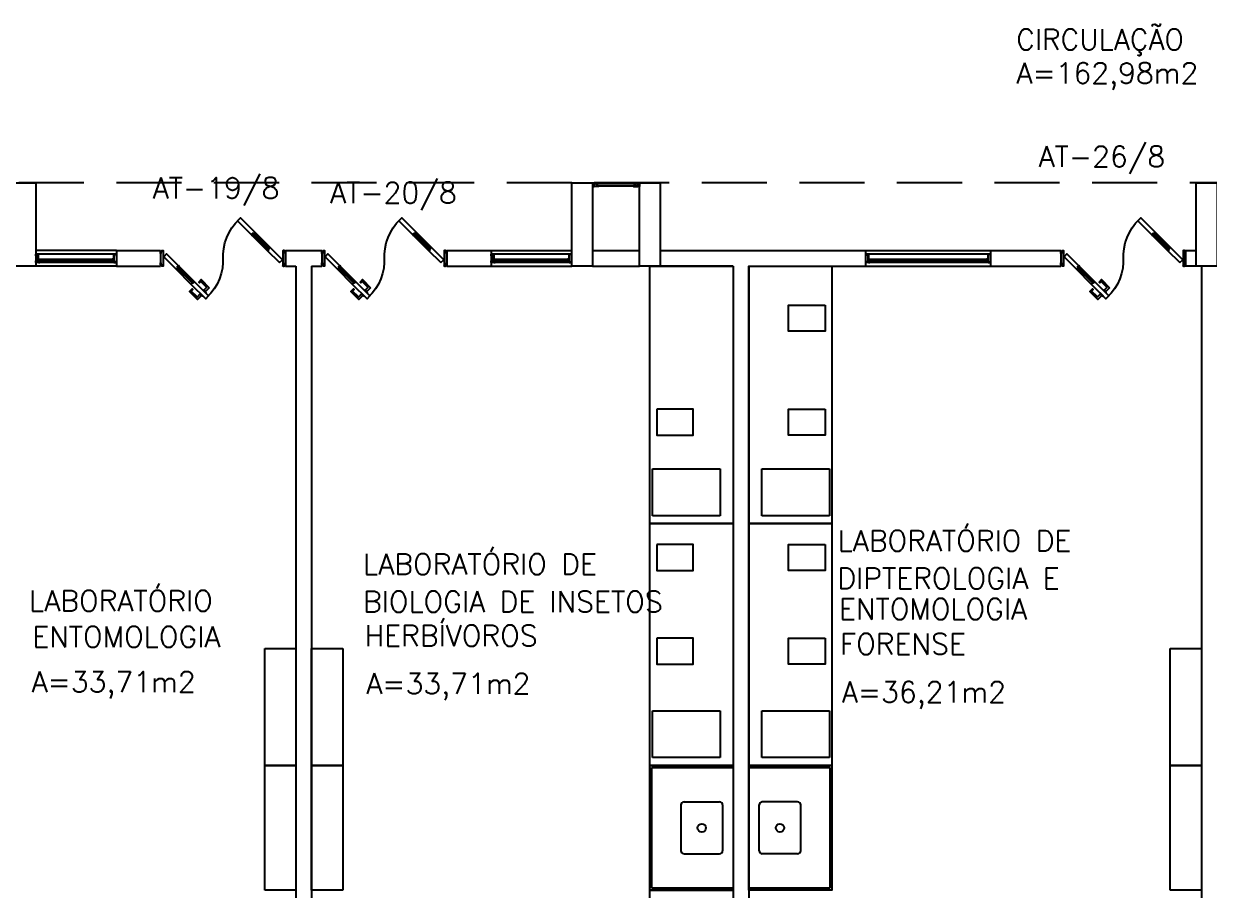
# Model space of a CAD drawing. Header units: millimetres. Extents: x 2128 to 2646, y 1972 to 2207.
# Drawn here: x 2323.35 to 2334.74, y 2012.24 to 2020.57 of the extents above; entities that cross this region are included whole.
import ezdxf

# ---------------------------------------------------------------- set-up
doc = ezdxf.new("R2010")
doc.units = ezdxf.units.MM
doc.linetypes.add('HIDDEN', pattern=[0.375, 0.25, -0.125])
doc.linetypes.add('HIDDEN2', pattern=[4.7625, 3.175, -1.5875])
for name, color, linetype in [('AM-PROJEÇÃO', 1, 'HIDDEN2'), ('AR-ALV', 2, 'Continuous'), ('AR-ARMÁRIOINF', 1, 'Continuous'), ('AR-ARMÁRIOSUP', 1, 'Continuous'), ('AR-BANCADAS', 1, 'Continuous'), ('AR-ESQ', 1, 'Continuous'), ('AR-ESTC', 3, 'Continuous'), ('AR-LAY-OUT-EQUIPAMENTOS', 1, 'Continuous'), ('AR-PORTA', 1, 'Continuous'), ('AR-PROJ', 1, 'HIDDEN'), ('AR-TXTCONG', 2, 'Continuous'), ('BC- VISTA', 1, 'Continuous'), ('BC-CUBA', 1, 'Continuous'), ('COZ1', 1, 'Continuous'), ('DT-ESQ-BAGUETE-C', 1, 'Continuous'), ('DT-ESQ-BAGUETE-V', 1, 'Continuous'), ('DT-ESQ-CHAPA DOBRADA-V', 1, 'Continuous'), ('DT-ESQ-MARCO-V', 1, 'Continuous'), ('DT-ESQ-PERFIL CADEIRA-C', 2, 'Continuous'), ('DT-ESQ-PERFIL CADEIRA-V', 2, 'Continuous'), ('DT-ESQ-PERFIL U-C', 2, 'Continuous'), ('DT-ESQ-VENEZIANA-C', 1, 'Continuous'), ('DT-ESQ-VENEZIANA-V', 1, 'Continuous'), ('DT-ESQ-VIDRO-C', 2, 'Continuous'), ('DT-TXTMOD', 1, 'Continuous'), ('ENDEREÇO', 2, 'Continuous'), ('maçaneta', 1, 'Continuous'), ('mov', 1, 'Continuous'), ('PM-PERFIL U-C', 2, 'Continuous'), ('PM-VIDRO', 2, 'Continuous'), ('pm1', 2, 'Continuous'), ('pm2', 2, 'Continuous'), ('TEXTO', 2, 'Continuous'), ('Área', 2, 'Continuous')]:
    doc.layers.add(name, color=color, linetype=linetype)
doc.styles.add('S10', font='simplex.shx', dxfattribs={"height": 0.1})
doc.styles.add('S16', font='simplex.shx', dxfattribs={"width": 1.1, "height": 0.16})
doc.styles.add('UNB-100', font='simplex.shx', dxfattribs={"height": 0.2})
doc.styles.add('UNB1-100', font='simplex.shx', dxfattribs={"height": 0.2})

# ---------------------------------------------------------------- blocks, each defined once
blk = doc.blocks.new('CUBAbnc-01P')
at = {"layer": 'COZ1'}
for p, q in [((-0.22, -0.1005), (0.22, -0.1005)), ((-0.25, -0.4705), (-0.25, -0.1305)), ((0.25, -0.4705), (0.25, -0.1305)), ((-0.22, -0.5005), (0.22, -0.5005))]:
    blk.add_line(p, q, dxfattribs=at)
blk.add_circle((0, -0.3005), 0.04, dxfattribs=at)
for centre, start, end in [((-0.22, -0.1305), 90, 180), ((0.22, -0.1305), 0, 90), ((-0.22, -0.4705), 180, 270), ((0.22, -0.4705), 270, 0)]:
    blk.add_arc(centre, 0.03, start, end, dxfattribs=at)
blk = doc.blocks.new('BCP01')
at = {"layer": 'BC- VISTA'}
for p, q in [((0, -0.02), (0.78, -0.02)), ((0.78, -0.02), (0.78, -1.18)), ((0.78, -1.18), (0, -1.18))]:
    blk.add_line(p, q, dxfattribs=at)
blk.add_lwpolyline([(0.8, 0), (0.8, -1.2), (0, -1.2), (0, 0)], close=True, dxfattribs=at)
at = {"layer": 'BC-CUBA', "rotation": 90}
blk.add_blockref('CUBAbnc-01P', (0, -0.6), dxfattribs=at)
blk = doc.blocks.new('PS3')
at = {"layer": 'AM-PROJEÇÃO'}
blk.add_lwpolyline([(0.3, 0), (0.3, -1.125), (0, -1.125), (0, 0)], close=True, dxfattribs=at)
blk = doc.blocks.new('PS4')
at = {"layer": 'AM-PROJEÇÃO'}
blk.add_lwpolyline([(0.3, 0), (0.3, -1.2), (0, -1.2), (0, 0)], close=True, dxfattribs=at)
blk = doc.blocks.new('BCP17')
at = {"layer": 'BC- VISTA'}
blk.add_lwpolyline([(0.8, 0), (0.8, -2.325), (0, -2.325), (0, 0)], close=True, dxfattribs=at)
blk = doc.blocks.new('AIRG1')
at = {"layer": 'AM-PROJEÇÃO'}
blk.add_lwpolyline([(0, 0), (0.45, 0), (0.45, -0.65), (0, -0.65)], close=True, dxfattribs=at)
blk = doc.blocks.new('BCP18')
at = {"layer": 'BC- VISTA'}
blk.add_lwpolyline([(0.8, 0), (0.8, -2.475), (0, -2.475), (0, 0)], close=True, dxfattribs=at)
blk = doc.blocks.new('EF01-P')
at = {"layer": 'DT-ESQ-BAGUETE-C', "ltscale": 0.1}
for points in [[(0.002, 0.035), (0.015, 0.035), (0.015, 0.033), (0.002, 0.033), (0.002, 0.005), (0.015, 0.005), (0.015, 0.004), (0.002, 0.004, -0.414214), (0, 0.005), (0, 0.033, -0.414214)], [(0.448, 0.035), (0.435, 0.035), (0.435, 0.033), (0.448, 0.033), (0.448, 0.005), (0.435, 0.005), (0.435, 0.004), (0.448, 0.004, 0.414214), (0.45, 0.005), (0.45, 0.033, 0.414214)]]:
    blk.add_lwpolyline(points, format="xyb", close=True, dxfattribs=at)
at = {"layer": 'DT-ESQ-PERFIL CADEIRA-C', "ltscale": 0.1}
for points in [[(0.01, 0.002), (0.01, 0.003), (0.002, 0.003, 1), (0.002, 0), (0.015, 0, 0.414214), (0.016, 0.002), (0.016, 0.033), (0.043, 0.033)], [(0.043, 0.006), (0.018, 0.006), (0.018, 0.016), (0.016, 0.016), (0.016, 0.006, 0.414214), (0.018, 0.005), (0.043, 0.005), (0.056, 0.005, 1), (0.056, 0.008), (0.043, 0.008), (0.043, 0.02), (0.043, 0.032), (0.056, 0.032, 1), (0.056, 0.035), (0.043, 0.035), (0.016, 0.035, 0.414214), (0.015, 0.033), (0.015, 0.002), (0.002, 0.002)], [(0.041, 0.02), (0.041, 0.032, -0.414214), (0.043, 0.033), (0.056, 0.033)], [(0.041, 0.02), (0.041, 0.008, 0.414214), (0.043, 0.006), (0.056, 0.006)], [(0.407, 0.006), (0.432, 0.006), (0.432, 0.016), (0.433, 0.016), (0.433, 0.006, -0.414214), (0.432, 0.005), (0.407, 0.005), (0.394, 0.005, -1), (0.394, 0.008), (0.407, 0.008), (0.407, 0.02), (0.407, 0.032), (0.394, 0.032, -1), (0.394, 0.035), (0.407, 0.035), (0.433, 0.035, -0.414214), (0.435, 0.033), (0.435, 0.002), (0.448, 0.002)], [(0.408, 0.02), (0.408, 0.032, 0.414214), (0.407, 0.033), (0.394, 0.033)], [(0.408, 0.02), (0.408, 0.008, -0.414214), (0.407, 0.006), (0.394, 0.006)], [(0.44, 0.002), (0.44, 0.003), (0.448, 0.003, -1), (0.448, 0), (0.435, 0, -0.414214), (0.433, 0.002), (0.433, 0.033), (0.407, 0.033)]]:
    blk.add_lwpolyline(points, format="xyb", dxfattribs=at)
at = {"layer": 'DT-ESQ-PERFIL CADEIRA-V', "ltscale": 0.1}
blk.add_line((0.015, 0), (0.435, 0), dxfattribs=at)
at = {"layer": 'DT-ESQ-VENEZIANA-C', "ltscale": 0.1}
for p, q in [((0.043, 0.011), (0.407, 0.011)), ((0.043, 0.009), (0.407, 0.009))]:
    blk.add_line(p, q, dxfattribs=at)
at = {"layer": 'DT-ESQ-VENEZIANA-V', "ltscale": 0.1}
blk.add_line((0.043, 0.031), (0.407, 0.031), dxfattribs=at)
blk = doc.blocks.new('EF04A-P')
at = {"layer": 'DT-ESQ-BAGUETE-C', "ltscale": 0.1}
for points in [[(0.039, -0.05), (0.0255, -0.05), (0.0255, -0.0485), (0.039, -0.0485), (0.039, -0.0365), (0.0255, -0.0365), (0.0255, -0.035), (0.039, -0.035, -0.4142136), (0.0405, -0.0365), (0.0405, -0.0485, -0.4142136)], [(0.736, -0.05), (0.7495, -0.05), (0.7495, -0.0485), (0.736, -0.0485), (0.736, -0.0365), (0.7495, -0.0365), (0.7495, -0.035), (0.736, -0.035, 0.4142136), (0.7345, -0.0365), (0.7345, -0.0485, 0.4142136)]]:
    blk.add_lwpolyline(points, format="xyb", close=True, dxfattribs=at)
at = {"layer": 'DT-ESQ-BAGUETE-V', "ltscale": 0.1}
blk.add_line((0.736, -0.05), (0.039, -0.05), dxfattribs=at)
at = {"layer": 'DT-ESQ-CHAPA DOBRADA-V', "ltscale": 0.1}
blk.add_line((0.735, -0.067), (0.04, -0.067), dxfattribs=at)
at = {"layer": 'DT-ESQ-MARCO-V', "ltscale": 0.1}
for p, q in [((0.0235, -0.035), (0.7515, -0.035)), ((0.0235, -0.115), (0.7515, -0.115))]:
    blk.add_line(p, q, dxfattribs=at)
at = {"layer": 'DT-ESQ-PERFIL U-C', "ltscale": 0.1}
for points in [[(0.025, -0.0655), (0.025, -0.0655, 0.4142136), (0.0235, -0.067), (0.0235, -0.1135), (0.0015, -0.1135), (0.0015, -0.1), (0, -0.1), (0, -0.1135, 0.4142136), (0.0015, -0.115), (0.0235, -0.115, 0.4142136), (0.025, -0.1135), (0.025, -0.067), (0.04, -0.067, 1), (0.04, -0.064), (0.025, -0.064), (0.025, -0.0365, 0.4142136), (0.0235, -0.035), (0.0015, -0.035, 0.4142136), (0, -0.0365), (0, -0.05), (0.0015, -0.05), (0.0015, -0.0365), (0.0235, -0.0365), (0.0235, -0.064, 0.4142136), (0.025, -0.0655), (0.04, -0.0655)], [(0.75, -0.0655), (0.75, -0.0655, -0.4142136), (0.7515, -0.067), (0.7515, -0.1135), (0.7735, -0.1135), (0.7735, -0.1), (0.775, -0.1), (0.775, -0.1135, -0.4142136), (0.7735, -0.115), (0.7515, -0.115, -0.4142136), (0.75, -0.1135), (0.75, -0.067), (0.735, -0.067, -1), (0.735, -0.064), (0.75, -0.064), (0.75, -0.0365, -0.4142136), (0.7515, -0.035), (0.7735, -0.035, -0.4142136), (0.775, -0.0365), (0.775, -0.05), (0.7735, -0.05), (0.7735, -0.0365), (0.7515, -0.0365), (0.7515, -0.064, -0.4142136), (0.75, -0.0655), (0.735, -0.0655)]]:
    blk.add_lwpolyline(points, format="xyb", dxfattribs=at)
at = {"layer": 'DT-ESQ-VIDRO-C', "ltscale": 0.1}
blk.add_lwpolyline([(0.027, -0.062), (0.027, -0.052), (0.748, -0.052), (0.748, -0.062)], close=True, dxfattribs=at)
at = {"layer": 'DT-TXTMOD', "ltscale": 0.1, "style": 'S10', "flags": 3}
blk.add_attdef('EF04A', (0.05, 0), '', height=0.1, dxfattribs=at)
blk = doc.blocks.new('EF05B-P')
at = {"layer": 'DT-ESQ-BAGUETE-C', "ltscale": 0.1}
for points in [[(0.039, -0.05), (0.0255, -0.05), (0.0255, -0.0485), (0.039, -0.0485), (0.039, -0.0365), (0.0255, -0.0365), (0.0255, -0.035), (0.039, -0.035, -0.4142136), (0.0405, -0.0365), (0.0405, -0.0485, -0.4142136)], [(1.161, -0.05), (1.1745, -0.05), (1.1745, -0.0485), (1.161, -0.0485), (1.161, -0.0365), (1.1745, -0.0365), (1.1745, -0.035), (1.161, -0.035, 0.4142136), (1.1595, -0.0365), (1.1595, -0.0485, 0.4142136)]]:
    blk.add_lwpolyline(points, format="xyb", close=True, dxfattribs=at)
at = {"layer": 'DT-ESQ-BAGUETE-V', "ltscale": 0.1}
blk.add_line((1.161, -0.05), (0.039, -0.05), dxfattribs=at)
at = {"layer": 'DT-ESQ-CHAPA DOBRADA-V', "ltscale": 0.1}
blk.add_line((1.16, -0.067), (0.04, -0.067), dxfattribs=at)
at = {"layer": 'DT-ESQ-MARCO-V', "ltscale": 0.1}
for p, q in [((0.0235, -0.035), (1.1765, -0.035)), ((0.0235, -0.115), (1.1765, -0.115))]:
    blk.add_line(p, q, dxfattribs=at)
at = {"layer": 'DT-ESQ-PERFIL U-C', "ltscale": 0.1}
for points in [[(0.025, -0.0655), (0.025, -0.0655, 0.4142136), (0.0235, -0.067), (0.0235, -0.1135), (0.0015, -0.1135), (0.0015, -0.1), (0, -0.1), (0, -0.1135, 0.4142136), (0.0015, -0.115), (0.0235, -0.115, 0.4142136), (0.025, -0.1135), (0.025, -0.067), (0.04, -0.067, 1), (0.04, -0.064), (0.025, -0.064), (0.025, -0.0365, 0.4142136), (0.0235, -0.035), (0.0015, -0.035, 0.4142136), (0, -0.0365), (0, -0.05), (0.0015, -0.05), (0.0015, -0.0365), (0.0235, -0.0365), (0.0235, -0.064, 0.4142136), (0.025, -0.0655), (0.04, -0.0655)], [(1.175, -0.0655), (1.175, -0.0655, -0.4142136), (1.1765, -0.067), (1.1765, -0.1135), (1.1985, -0.1135), (1.1985, -0.1), (1.2, -0.1), (1.2, -0.1135, -0.4142136), (1.1985, -0.115), (1.1765, -0.115, -0.4142136), (1.175, -0.1135), (1.175, -0.067), (1.16, -0.067, -1), (1.16, -0.064), (1.175, -0.064), (1.175, -0.0365, -0.4142136), (1.1765, -0.035), (1.1985, -0.035, -0.4142136), (1.2, -0.0365), (1.2, -0.05), (1.1985, -0.05), (1.1985, -0.0365), (1.1765, -0.0365), (1.1765, -0.064, -0.4142136), (1.175, -0.0655), (1.16, -0.0655)]]:
    blk.add_lwpolyline(points, format="xyb", dxfattribs=at)
at = {"layer": 'DT-ESQ-VIDRO-C', "ltscale": 0.1}
blk.add_lwpolyline([(0.027, -0.062), (0.027, -0.052), (1.173, -0.052), (1.173, -0.062)], close=True, dxfattribs=at)
at = {"layer": 'DT-TXTMOD', "ltscale": 0.1, "style": 'S10', "flags": 3}
blk.add_attdef('EF05B', (0.05, 0), '', height=0.1, dxfattribs=at)
blk = doc.blocks.new('PM7B')
at = {"layer": 'maçaneta'}
for points in [[(0.732, -0.208), (0.771, -0.247), (0.785, -0.233), (0.758, -0.206, -0.414214), (0.758, -0.204), (0.813, -0.148), (0.827, -0.162), (0.834, -0.155), (0.81, -0.13)], [(0.806, -0.282), (0.845, -0.321), (0.923, -0.243), (0.898, -0.219), (0.891, -0.226), (0.905, -0.24), (0.849, -0.295, -0.414214), (0.847, -0.295), (0.82, -0.268)], [(0.845, -0.321), (0.806, -0.282), (0.82, -0.268), (0.847, -0.295, 0.414214), (0.849, -0.295), (0.905, -0.24), (0.891, -0.226), (0.898, -0.219), (0.923, -0.243)]]:
    blk.add_lwpolyline(points, format="xyb", close=True, dxfattribs=at)
for points in [[(0.792, -0.226), (0.764, -0.254), (0.767, -0.258), (0.795, -0.229)], [(0.792, -0.226), (0.764, -0.254), (0.767, -0.258), (0.795, -0.229)], [(0.827, -0.261), (0.799, -0.289), (0.795, -0.286), (0.824, -0.258)], [(0.827, -0.261), (0.799, -0.289), (0.795, -0.286), (0.824, -0.258)]]:
    blk.add_lwpolyline(points, close=True, dxfattribs=at)
at = {"layer": 'mov'}
for centre, start, end in [((0.099, 0.089), 356.8029, 46.3992), ((1.101, 0.061), 176.8029, 226.3992)]:
    blk.add_arc(centre, 0.501, start, end, dxfattribs=at)
at = {"layer": 'PM-PERFIL U-C'}
for p, q in [((0, 0.12), (0, 0.139)), ((0.002, 0.12), (0, 0.12)), ((0.001, 0.14), (0.01, 0.14)), ((0.01, 0.138), (0.002, 0.138)), ((0.002, 0.138), (0.002, 0.12)), ((0.01, 0.14), (0.01, 0.149)), ((0.012, 0.15), (0.023, 0.15)), ((0.023, 0.148), (0.012, 0.148)), ((0.012, 0.148), (0.012, 0.14)), ((0.023, 0.148), (0.023, 0.002)), ((0.025, 0.149), (0.025, 0.001)), ((1.175, 0.149), (1.175, 0.001)), ((1.188, 0.15), (1.176, 0.15)), ((1.177, 0.148), (1.188, 0.148)), ((1.177, 0.148), (1.177, 0.002)), ((1.188, 0.148), (1.188, 0.14)), ((1.189, 0.138), (1.198, 0.138)), ((1.19, 0.14), (1.19, 0.149)), ((1.198, 0.14), (1.19, 0.14)), ((1.198, 0.138), (1.198, 0.12)), ((1.198, 0.12), (1.2, 0.12)), ((1.2, 0.12), (1.2, 0.139)), ((0, 0.012), (0, 0.03)), ((0, 0.03), (0.002, 0.03)), ((0.01, 0.01), (0.001, 0.01)), ((0.002, 0.03), (0.002, 0.012)), ((0.002, 0.012), (0.01, 0.012)), ((0.01, 0.001), (0.01, 0.01)), ((0.012, 0.01), (0.012, 0.002)), ((0.012, 0.002), (0.023, 0.002)), ((0.023, 0), (0.012, 0)), ((1.188, 0.002), (1.177, 0.002)), ((1.176, 0), (1.188, 0)), ((1.188, 0.01), (1.188, 0.002)), ((1.198, 0.012), (1.189, 0.012)), ((1.19, 0.01), (1.198, 0.01)), ((1.19, 0.001), (1.19, 0.01)), ((1.198, 0.03), (1.198, 0.012)), ((1.2, 0.03), (1.198, 0.03)), ((1.2, 0.012), (1.2, 0.03))]:
    blk.add_line(p, q, dxfattribs=at)
for centre, start, end in [((0.001, 0.139), 90, 180), ((0.012, 0.149), 90, 180), ((0.01, 0.14), 270, 0), ((0.023, 0.149), 0, 90), ((1.176, 0.149), 90, 180), ((1.188, 0.149), 0, 90), ((1.189, 0.14), 180, 270), ((1.198, 0.139), 0, 90), ((0.001, 0.012), 180, 270), ((0.01, 0.01), 0, 90), ((0.012, 0.001), 180, 270), ((0.023, 0.001), 269.9386, 0), ((1.176, 0.001), 180, 270.0614), ((1.189, 0.01), 90, 180), ((1.188, 0.001), 270, 0), ((1.198, 0.012), 270, 0)]:
    blk.add_arc(centre, 0.0015, start, end, dxfattribs=at)
at = {"layer": 'PM-VIDRO'}
for p, q in [((0.161, 0.171), (0.302, 0.312)), ((0.309, 0.305), (0.168, 0.164)), ((0.891, -0.155), (1.032, -0.014)), ((1.039, -0.021), (0.898, -0.162))]:
    blk.add_line(p, q, dxfattribs=at)
at = {"layer": 'pm1'}
for p, q in [((0.302, 0.312), (0.291, 0.323)), ((0.302, 0.312), (0.309, 0.319)), ((0.327, 0.302), (0.309, 0.319)), ((0.316, 0.312), (0.309, 0.305)), ((0.32, 0.294), (0.309, 0.305)), ((0.327, 0.302), (0.32, 0.294)), ((0.03, 0.061), (0.15, 0.181)), ((0.178, 0.153), (0.058, 0.033)), ((0.15, 0.181), (0.161, 0.171)), ((0.154, 0.164), (0.161, 0.171)), ((0.171, 0.146), (0.154, 0.164)), ((0.168, 0.164), (0.161, 0.157)), ((0.168, 0.164), (0.178, 0.153)), ((0.178, 0.153), (0.171, 0.146)), ((0.058, 0.033), (0.03, 0.061)), ((1.022, -0.003), (1.029, 0.004)), ((1.029, 0.004), (1.046, -0.014)), ((1.032, -0.014), (1.039, -0.007)), ((1.046, -0.014), (1.039, -0.021)), ((0.873, -0.152), (0.88, -0.144)), ((0.873, -0.152), (0.891, -0.169)), ((0.88, -0.144), (0.891, -0.155)), ((0.884, -0.162), (0.891, -0.155)), ((0.898, -0.162), (0.891, -0.169)), ((0.898, -0.162), (0.909, -0.173))]:
    blk.add_line(p, q, dxfattribs=at)
for points in [[(0.291, 0.323), (0.433, 0.464), (0.461, 0.436), (0.32, 0.294)], [(1.032, -0.014), (1.022, -0.003), (1.142, 0.117), (1.17, 0.089), (1.05, -0.031), (1.039, -0.021)], [(0.909, -0.173), (0.767, -0.314), (0.739, -0.286), (0.873, -0.152)]]:
    blk.add_lwpolyline(points, dxfattribs=at)
at = {"layer": 'pm2', "color": 1}
for p, q in [((0.15, 0.181), (0.291, 0.323)), ((0.32, 0.294), (0.178, 0.153)), ((0.88, -0.144), (1.022, -0.003)), ((1.05, -0.031), (0.909, -0.173))]:
    blk.add_line(p, q, dxfattribs=at)

msp = doc.modelspace()

# ---------------------------------------------------------------- linework, layer by layer
at = {"layer": 'AR-ALV'}
for p, q in [((2324.236, 2018.39), (2324.661, 2018.39)), ((2324.236, 2018.39), (2324.236, 2018.24)), ((2324.661, 2018.39), (2324.661, 2018.24)), ((2325.861, 2018.39), (2326.211, 2018.39)), ((2325.861, 2018.39), (2325.861, 2018.24)), ((2326.211, 2018.39), (2326.211, 2018.24)), ((2327.411, 2018.39), (2327.411, 2018.24)), ((2327.411, 2018.39), (2327.836, 2018.39)), ((2327.836, 2018.39), (2327.836, 2018.24)), ((2328.811, 2018.39), (2329.261, 2018.39)), ((2329.461, 2018.39), (2331.436, 2018.39)), ((2331.436, 2018.24), (2331.436, 2018.39)), ((2332.636, 2018.24), (2332.636, 2018.39)), ((2332.636, 2018.39), (2333.311, 2018.39)), ((2333.311, 2018.39), (2333.311, 2018.24)), ((2324.236, 2018.24), (2324.661, 2018.24)), ((2325.861, 2018.24), (2325.961, 2018.24)), ((2325.961, 2018.24), (2325.961, 2009.915)), ((2325.961, 2018.24), (2325.961, 2018.24)), ((2326.111, 2018.24), (2326.111, 2009.915)), ((2326.111, 2018.24), (2326.211, 2018.24)), ((2327.411, 2018.24), (2327.836, 2018.24)), ((2328.811, 2018.24), (2329.261, 2018.24)), ((2330.161, 2018.24), (2329.461, 2018.24)), ((2330.161, 2018.24), (2330.161, 2009.915)), ((2330.311, 2018.24), (2330.311, 2009.915)), ((2330.311, 2018.24), (2331.436, 2018.24)), ((2332.636, 2018.24), (2333.311, 2018.24)), ((2334.661, 2018.24), (2334.661, 2009.915))]:
    msp.add_line(p, q, dxfattribs=at)
msp.add_lwpolyline([(2334.611, 2018.24), (2334.511, 2018.24), (2334.511, 2018.39), (2334.611, 2018.39)], dxfattribs=at)
at = {"layer": 'AR-ESQ'}
for p, q in [((2324.236, 2018.39), (2323.461, 2018.39)), ((2327.836, 2018.39), (2328.611, 2018.39)), ((2331.436, 2018.39), (2332.636, 2018.39)), ((2324.236, 2018.24), (2323.461, 2018.24)), ((2327.836, 2018.24), (2328.611, 2018.24)), ((2331.436, 2018.24), (2332.636, 2018.24))]:
    msp.add_line(p, q, dxfattribs=at)
at = {"layer": 'AR-ESTC'}
for points in [[(2323.261, 2018.24), (2323.261, 2019.04), (2323.461, 2019.04), (2323.461, 2018.24)], [(2328.611, 2018.24), (2328.611, 2019.04), (2328.811, 2019.04), (2328.811, 2018.24)], [(2329.261, 2018.24), (2329.261, 2019.04), (2329.461, 2019.04), (2329.461, 2018.24)], [(2334.611, 2018.24), (2334.611, 2019.04), (2334.811, 2019.04), (2334.811, 2018.24)]]:
    msp.add_lwpolyline(points, close=True, dxfattribs=at)
at = {"layer": 'AR-LAY-OUT-EQUIPAMENTOS'}
for points in [[(2331.045, 2017.865), (2331.045, 2017.615), (2330.695, 2017.615), (2330.695, 2017.865)], [(2329.428, 2016.865), (2329.428, 2016.615), (2329.778, 2016.615), (2329.778, 2016.865)], [(2331.045, 2016.865), (2331.045, 2016.615), (2330.695, 2016.615), (2330.695, 2016.865)], [(2329.428, 2015.565), (2329.428, 2015.315), (2329.778, 2015.315), (2329.778, 2015.565)], [(2331.045, 2015.565), (2331.045, 2015.315), (2330.695, 2015.315), (2330.695, 2015.565)], [(2329.428, 2014.665), (2329.428, 2014.415), (2329.778, 2014.415), (2329.778, 2014.665)], [(2331.045, 2014.665), (2331.045, 2014.415), (2330.695, 2014.415), (2330.695, 2014.665)]]:
    msp.add_lwpolyline(points, close=True, dxfattribs=at)
at = {"layer": 'AR-PROJ', "ltscale": 2.5}
msp.add_line((2358.611, 2019.04), (2311.461, 2019.04), dxfattribs=at)

# ---------------------------------------------------------------- block references
at = {"layer": 'AR-ARMÁRIOINF', "rotation": 270}
for p in [(2330.036, 2016.29), (2331.086, 2016.29), (2330.036, 2013.965), (2331.086, 2013.965)]:
    msp.add_blockref('AIRG1', p, dxfattribs=at)
at = {"layer": 'AR-ARMÁRIOSUP'}
for name, p in [('PS3', (2325.661, 2014.565)), ('PS3', (2326.111, 2014.565)), ('PS3', (2334.361, 2014.565)), ('PS4', (2325.661, 2013.44)), ('PS4', (2326.111, 2013.44)), ('PS4', (2334.361, 2013.44))]:
    msp.add_blockref(name, p, dxfattribs=at)
at = {"layer": 'AR-BANCADAS'}
for name, p in [('BCP18', (2329.361, 2018.24)), ('BCP18', (2330.311, 2018.24)), ('BCP17', (2329.361, 2015.765)), ('BCP17', (2330.311, 2015.765)), ('BCP01', (2330.311, 2013.44)), ('BCP17', (2329.361, 2012.24))]:
    msp.add_blockref(name, p, dxfattribs=at)
at = {"layer": 'AR-BANCADAS', "rotation": 180.0000000006513}
msp.add_blockref('BCP01', (2330.161, 2012.24), dxfattribs=at)
at = {"layer": 'AR-ESQ', "rotation": 180}
for name, p in [('EF01-P', (2329.261, 2019.04)), ('EF04A-P', (2324.236, 2018.24)), ('EF04A-P', (2328.611, 2018.24)), ('EF05B-P', (2332.636, 2018.24))]:
    msp.add_blockref(name, p, dxfattribs=at)
at = {"layer": 'AR-PORTA', "xscale": -1}
for p in [(2325.861, 2018.24), (2327.411, 2018.24), (2334.511, 2018.24)]:
    msp.add_blockref('PM7B', p, dxfattribs=at)

# ---------------------------------------------------------------- texts
at = {"layer": 'AR-TXTCONG', "style": 'S16'}
msp.add_text('CIRCULAÇÃO', height=0.1989, dxfattribs=at).set_placement((2332.882, 2020.319))
at = {"layer": 'ENDEREÇO', "style": 'UNB1-100'}
for s, p in [('AT-26/8', (2333.096, 2019.193)), ('AT-19/8', (2324.585, 2018.89)), ('AT-20/8', (2326.289, 2018.845))]:
    msp.add_text(s, height=0.2, dxfattribs=at).set_placement(p)
at = {"layer": 'TEXTO', "style": 'UNB-100'}
for s, p in [('LABORATÓRIO DE', (2331.165, 2015.5)), ('LABORATÓRIO DE', (2326.606, 2015.275)), ('DIPTEROLOGIA E ', (2331.163, 2015.139)), ('LABORATÓRIO', (2323.397, 2014.923)), ('BIOLOGIA DE INSETOS ', (2326.605, 2014.914)), ('ENTOMOLOGIA', (2331.178, 2014.844)), ('HERBÍVOROS', (2326.62, 2014.588)), ('ENTOMOLOGIA', (2323.427, 2014.577)), ('FORENSE', (2331.189, 2014.507))]:
    msp.add_text(s, height=0.2, dxfattribs=at).set_placement(p)
at = {"layer": 'Área', "style": 'UNB-100'}
for s, p in [('A=162,98m2', (2332.883, 2019.995)), ('A=33,71m2', (2323.421, 2014.144)), ('A=33,71m2', (2326.637, 2014.127)), ('A=36,21m2', (2331.206, 2014.046))]:
    msp.add_text(s, height=0.2, dxfattribs=at).set_placement(p)

doc.saveas('drawing.dxf')
